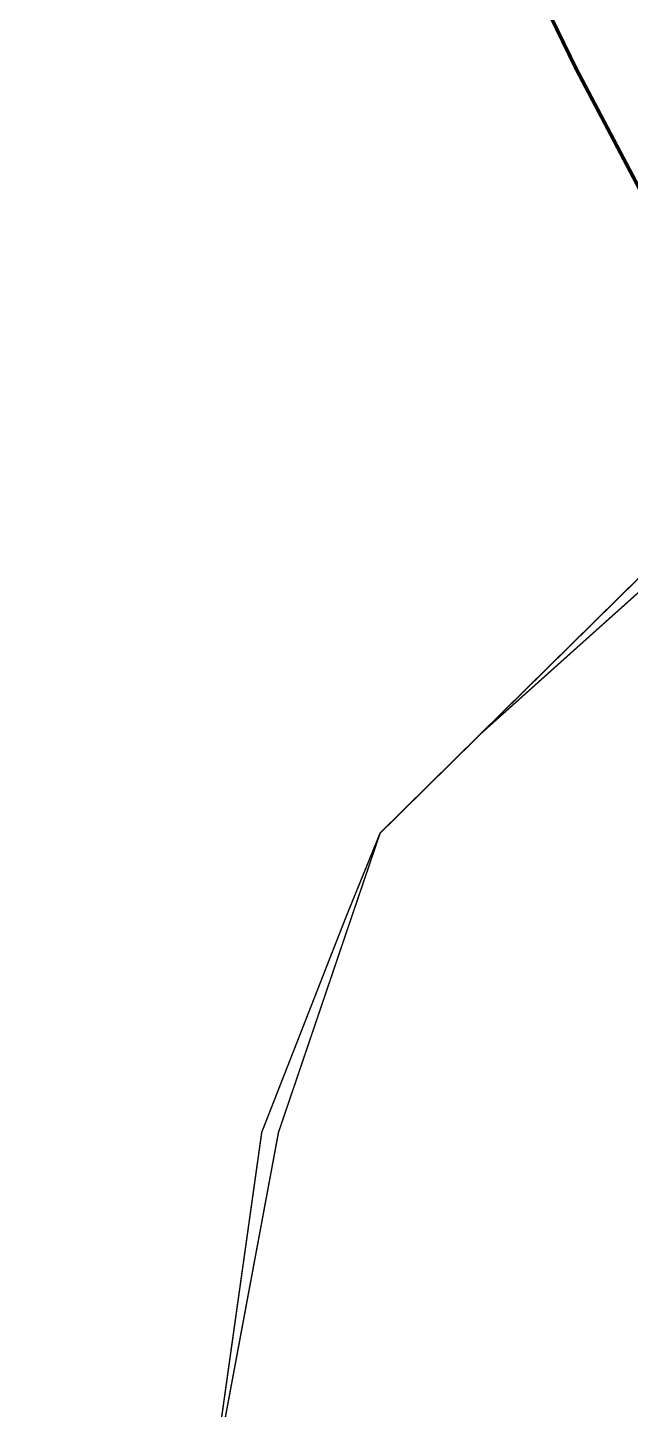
# Model space of a CAD drawing. Header units: metres. Extents: x 561401 to 594056, y 8460144 to 8508504.
# Drawn here: x 586985.7 to 587069.1, y 8498201.6 to 8498393.1 of the extents above; entities that cross this region are included whole.
import ezdxf

# ---------------------------------------------------------------- set-up
doc = ezdxf.new("R2010")
doc.units = ezdxf.units.M
doc.layers.add('1.1. DERECHO DE VIA', color=230, linetype='Continuous')
doc.layers.add('1.2. AFECTADOS BASE GRAFICA SUNARP', color=150, linetype='Continuous')

msp = doc.modelspace()

# ---------------------------------------------------------------- linework, layer by layer
at = {"layer": '1.1. DERECHO DE VIA', "color": 230, "linetype": 'Continuous', "lineweight": 40, "ltscale": 0.2, "const_width": 0.5}
msp.add_lwpolyline([(587241.13, 8498321.19), (587223.81, 8498311.18), (587206.31, 8498301.53), (587186.9, 8498297.17), (587167.21, 8498299.99), (587149.61, 8498309.35), (587132.83, 8498320.22), (587116.04, 8498331.09), (587099.25, 8498341.96), (587083.55, 8498354.29), (587070.94, 8498369.76), (587061.62, 8498387.44), (587052.87, 8498405.42), (587044.11, 8498423.4), (587035.36, 8498441.39), (587026.61, 8498459.37), (587017.85, 8498477.35), (587009.09, 8498495.33), (586995.95, 8498510.13), (586977.32, 8498516.81)], dxfattribs=at)
at = {"layer": '1.2. AFECTADOS BASE GRAFICA SUNARP', "color": 64, "linetype": 'Continuous', "lineweight": -3, "const_width": 0.2}
for points in [[(587135.36, 8498594.89), (587149.22, 8498574.08), (587163.08, 8498553.27), (587167.66, 8498532.49), (587162.98, 8498520.98), (587151.3, 8498500.25), (587137.27, 8498470.31), (587123.27, 8498447.29), (587118.58, 8498435.77), (587118.52, 8498415), (587118.44, 8498391.94), (587113.74, 8498375.8), (587106.7, 8498350.45), (587097.37, 8498338.95), (587074.09, 8498318.26), (587048.47, 8498295.28), (587034.5, 8498281.48), (587029.82, 8498269.96), (587018.11, 8498240.01), (587010.98, 8498189.28)], [(587010.98, 8498189.28), (587020.43, 8498240), (587029.81, 8498267.66), (587034.5, 8498281.48), (587048.47, 8498295.28), (587071.77, 8498318.27), (587099.7, 8498341.25), (587104.37, 8498350.46), (587113.74, 8498373.5), (587118.44, 8498391.94), (587118.52, 8498415), (587118.59, 8498438.07), (587123.27, 8498447.29), (587137.27, 8498470.31), (587151.31, 8498502.56), (587165.3, 8498520.97), (587169.99, 8498534.79), (587165.4, 8498553.26), (587151.55, 8498576.38), (587137.68, 8498594.88)]]:
    msp.add_lwpolyline(points, dxfattribs=at)

doc.saveas('drawing.dxf')
